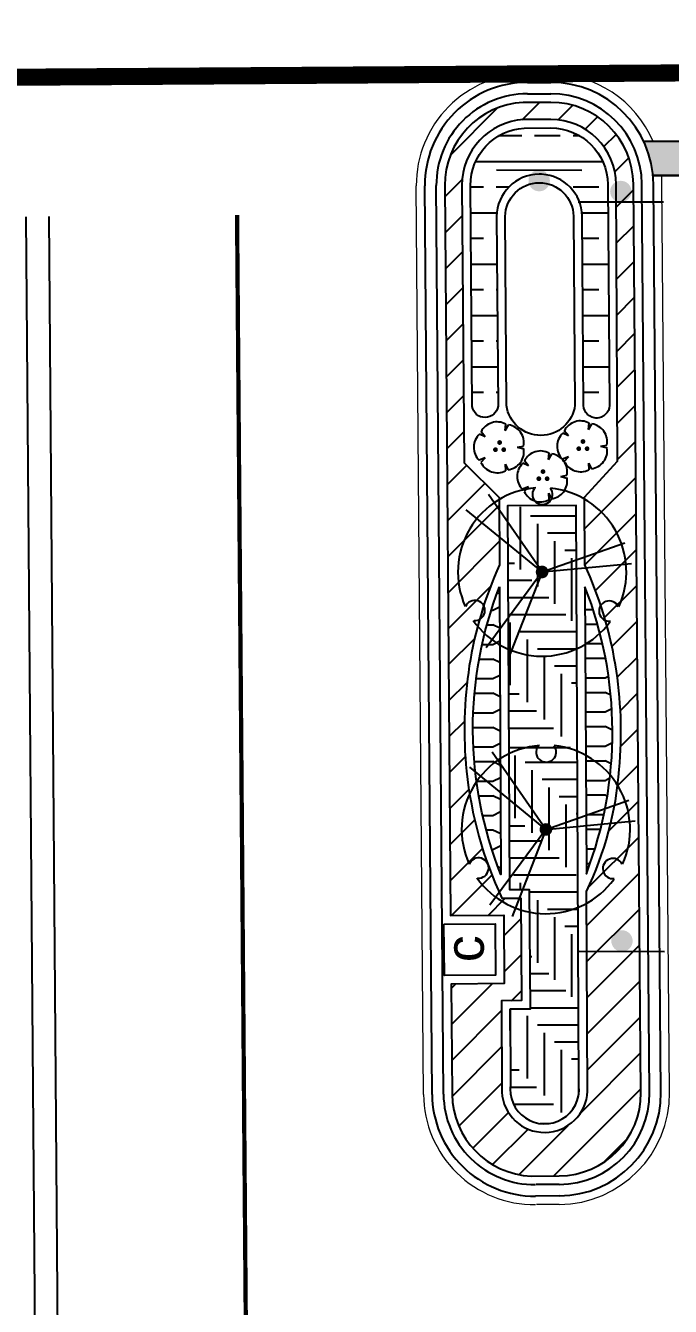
# Model space of a CAD drawing. Header units: feet. Extents: x 919634 to 928945, y 707022 to 708026.
# Drawn here: x 920559.7 to 920597.4, y 707526.4 to 707601.3 of the extents above; entities that cross this region are included whole.
import ezdxf

# ---------------------------------------------------------------- set-up
doc = ezdxf.new("R2010")
doc.units = ezdxf.units.FT
doc.header["$LTSCALE"] = 20
doc.header["$MEASUREMENT"] = 0
doc.linetypes.add('PHANTOM2', pattern=[1.25, 0.625, -0.125, 0.125, -0.125, 0.125, -0.125])
doc.layers.add('-u-site-propline', color=7, linetype='PHANTOM2', true_color=0xd10000)
for name, color, linetype in [('-u-site-xref', 7, 'Continuous'), ('L-002', 15, 'Continuous'), ('LK-SHRB-035M', 4, 'Continuous'), ('LK-SHRB-TRNK', 3, 'Continuous'), ('LK-TREE-013M', 6, 'Continuous'), ('LK-TREE-035M', 123, 'Continuous'), ('LK-TREE-050M', 2, 'Continuous'), ('LK-TREE-TRNK', 32, 'Continuous'), ('LP-PATT-GRND', 251, 'Continuous'), ('LP-PATT-SHAR', 4, 'Continuous'), ('LP-SHAR-BRDR-CONT', 123, 'Continuous'), ('LP-SHRB', 7, 'Continuous'), ('LP-TREE', 15, 'Continuous'), ('Site Plan$0$SP-SIGNAGE', 4, 'Continuous')]:
    doc.layers.add(name, color=color, linetype=linetype)
for name, color, linetype, lineweight in [('Site Plan$0$SP-CALL BOX', 4, 'Continuous', 25), ('Site Plan$0$SP-CURB', 3, 'Continuous', 25), ('Site Plan$0$SP-PAVEMENT MARKINGS', 252, 'Continuous', 30), ('Site Plan$0$SP-PAVEMENT MARKINGS-YELLOW', 252, 'Continuous', 18)]:
    doc.layers.add(name, color=color, linetype=linetype, lineweight=lineweight)
doc.layers.get('-u-site-xref').off()
doc.styles.add('Site Plan$0$U-30E', font='arial.ttf', dxfattribs={"height": 3})

# ---------------------------------------------------------------- blocks, each defined once
blk = doc.blocks.new('Site Plan')
at = {"layer": 'Site Plan$0$SP-PAVEMENT MARKINGS'}
h = blk.add_hatch(color=256, dxfattribs=at)
h.dxf.hatch_style = 1
edge = h.paths.add_edge_path()
edge.add_line((920604.907, 707594.614), (920595.809, 707594.559))
edge.add_arc((920590.373, 707592.02), 6, 5.18273, 25.03232, ccw=False)
edge.add_line((920596.348, 707592.562), (920616.388, 707592.683))
edge.add_line((920616.388, 707592.683), (920616.376, 707594.683))
edge.add_line((920616.376, 707594.683), (920604.907, 707594.614))
at = {"layer": 'Site Plan$0$SP-SIGNAGE'}
h = blk.add_hatch(color=256, dxfattribs=at)
edge = h.paths.add_edge_path()
edge.add_arc((920589.694, 707592.27), 0.625, 539.83436, 899.83436)
h = blk.add_hatch(color=256, dxfattribs=at)
edge = h.paths.add_edge_path()
edge.add_arc((920594.468, 707591.636), 0.625, 359.83436, 719.83436)
h = blk.add_hatch(color=256, dxfattribs=at)
edge = h.paths.add_edge_path()
edge.add_arc((920594.537, 707547.796), 0.625, 359.83436, 719.83436)
at = {"layer": 'Site Plan$0$SP-CALL BOX', "extrusion": (1.88713e-08, 1.57369e-09, 1), "elevation": 0.019}
blk.add_lwpolyline([(920584.125, 707548.775), (920587.125, 707548.797), (920587.147, 707545.797), (920584.147, 707545.775)], close=True, dxfattribs=at)
at = {"layer": 'Site Plan$0$SP-CURB'}
for p, q in [((920589, 707598.019), (920590.367, 707598.02)), ((920589.001, 707597.349), (920590.367, 707597.35)), ((920596.148, 707538.921), (920595.703, 707592.065)), ((920596.818, 707538.926), (920596.373, 707592.07)), ((920583.426, 707538.824), (920583.006, 707591.971)), ((920584.096, 707538.829), (920583.676, 707591.977)), ((920560.282, 707515.098), (920559.69, 707590.159)), ((920561.612, 707515.108), (920561.02, 707590.169)), ((920590.867, 707532.883), (920589.474, 707532.871)), ((920590.861, 707533.553), (920589.521, 707533.542))]:
    blk.add_line(p, q, dxfattribs=at)
for centre, radius, start, end in [((920589.006, 707592.019), 6, 90.06143, 180.45203), ((920589.006, 707592.019), 5.33, 90.06143, 180.45203), ((920590.373, 707592.02), 6, 0.48015, 90.06143), ((920590.373, 707592.02), 5.33, 0.48015, 90.06143), ((920590.818, 707538.883), 5.33, 270.46369, 0.41458), ((920590.818, 707538.883), 6, 270.46369, 0.41458), ((920589.426, 707538.871), 6, 180.45203, 270.46369), ((920589.426, 707538.871), 5.33, 180.45203, 270.46369)]:
    blk.add_arc(centre, radius, start, end, dxfattribs=at)
at = {"layer": 'Site Plan$0$SP-PAVEMENT MARKINGS'}
for p, q in [((920616.376, 707594.683, 0), (920595.809, 707594.559, 0)), ((920616.388, 707592.683, 0), (920596.348, 707592.562, 0))]:
    blk.add_line(p, q, dxfattribs=at)
at = {"layer": 'Site Plan$0$SP-PAVEMENT MARKINGS', "const_width": 0.25, "elevation": 0}
blk.add_lwpolyline([(920572.612, 707515.195), (920572.02, 707590.256)], dxfattribs=at)
at = {"layer": 'Site Plan$0$SP-PAVEMENT MARKINGS-YELLOW'}
for p, q in [((920588.999, 707598.519, 0), (920590.366, 707598.52, 0)), ((920597.318, 707538.93, 0), (920596.873, 707592.075, 0)), ((920582.926, 707538.82, 0), (920582.506, 707591.967, 0)), ((920596.818, 707538.926, 0), (920596.818, 707538.926, 0)), ((920590.871, 707532.383, 0), (920589.531, 707532.372, 0))]:
    blk.add_line(p, q, dxfattribs=at)
for centre, start, end in [((920589.006, 707592.019, 0), 90.06143, 180.45203), ((920590.373, 707592.02, 0), 23.02222, 90.06143), ((920590.373, 707592.02, 0), 0.48015, 4.80989), ((920590.818, 707538.883, 0), 270.46369, 0.41944), ((920589.426, 707538.871, 0), 180.45203, 270.46369)]:
    blk.add_arc(centre, 6.5, start, end, dxfattribs=at)
at = {"layer": 'Site Plan$0$SP-SIGNAGE'}
for p, q in [((920587.199, 707592.902, 0), (920592.194, 707592.888, 0)), ((920596.964, 707591.004, 0), (920591.968, 707591.018, 0)), ((920597.033, 707547.164, 0), (920592.038, 707547.178, 0))]:
    blk.add_line(p, q, dxfattribs=at)
at = {"layer": 'Site Plan$0$SP-CALL BOX', "insert": (920585.346, 707547.338, 0), "char_height": 2.25, "attachment_point": 5, "rotation": 90.06143, "style": 'Site Plan$0$U-30E'}
blk.add_mtext_dynamic_manual_height_columns('c', width=3.47424, gutter_width=675, heights=[0], dxfattribs=at)
blk = doc.blocks.new('SHRUB-LRG-421')
at = {"layer": 'LK-SHRB-035M'}
for p, q in [((-0.285, 0.2), (-0.399, 0.253)), ((-0.285, 0.2), (-0.368, 0.3)), ((0.107, 0.327), (0.123, 0.452)), ((0.107, 0.327), (0.177, 0.438)), ((0.349, -0.006), (0.473, 0.018)), ((-0.285, -0.212), (-0.406, -0.26)), ((-0.285, -0.212), (-0.371, -0.304)), ((0.349, -0.006), (0.476, -0.038)), ((0.107, -0.339), (0.168, -0.449)), ((0.107, -0.339), (0.116, -0.469))]:
    blk.add_line(p, q, dxfattribs=at)
for centre, start, end in [((-0.157, -0.007), 132.9041, 225.4676), ((-0.05, 0.141), 60.9041, 153.4676), ((0.124, 0.086), 348.9041, 81.4676), ((0.125, -0.096), 276.9041, 9.4676), ((-0.048, -0.154), 204.9041, 297.4676)]:
    blk.add_arc(centre, 0.355, start, end, dxfattribs=at)
at = {"layer": 'LK-SHRB-TRNK', "const_width": 0.0469}
for points in [[(-0.024, 0.089, 1), (0.023, 0.089, 1)], [(-0.106, -0.053, 1), (-0.059, -0.053, 1)], [(0.058, -0.053, 1), (0.105, -0.053, 1)]]:
    blk.add_lwpolyline(points, format="xyb", close=True, dxfattribs=at)
blk = doc.blocks.new('TREE-DCID-003')
at = {"layer": 'LK-TREE-013M'}
for q in [(-0.3184, 0.4595), (0.4914, 0.1734), (-0.3323, -0.4497)]:
    blk.add_line((0, 0), q, dxfattribs=at)
at = {"layer": 'LK-TREE-035M'}
for q in [(-0.4516, 0.3697), (-0.2009, -0.5161), (0.5298, 0.0507)]:
    blk.add_line((0, 0), q, dxfattribs=at)
at = {"layer": 'LK-TREE-050M'}
for centre, radius, start, end in [((0, 0), 0.5, 94.34979, 204.19748), ((0.0019, 0.4604), 0.06, 145.56171, 37.37413), ((0, 0), 0.5, 335.66073, 84.36193), ((-0.3996, -0.2286), 0.06, 265.56171, 157.37413), ((0.3978, -0.2318), 0.06, 25.56171, 277.37413), ((0, 0), 0.5, 215.05802, 323.97953)]:
    blk.add_arc(centre, radius, start, end, dxfattribs=at)
at = {"layer": 'LK-TREE-TRNK', "const_width": 0.0375}
blk.add_lwpolyline([(-0.0188, 0, 1), (0.0187, 0, 1)], format="xyb", close=True, dxfattribs=at)

msp = doc.modelspace()

# ---------------------------------------------------------------- block references
at = {"layer": '-u-site-xref'}
msp.add_blockref('Site Plan', (0, 0), dxfattribs=at)

# ---------------------------------------------------------------- next in the draw order: hatches: boundary and pattern name
at = {"layer": 'LP-PATT-GRND'}
h = msp.add_hatch(dxfattribs=at)
h.set_pattern_fill('ANSI31', color=256, scale=12)
h.set_pattern_definition([(45, (920584.1764, 707534.0397), (-1.06066, 1.06066), [])])
edge = h.paths.add_edge_path()
edge.add_line((920584.176, 707591.981), (920584.513, 707549.278))
edge.add_line((920584.513, 707549.278), (920587.622, 707549.3))
edge.add_line((920587.622, 707549.3), (920587.651, 707545.301))
edge.add_line((920587.651, 707545.301), (920584.545, 707545.278))
edge.add_line((920584.545, 707545.278), (920584.596, 707538.833))
edge.add_arc((920589.437, 707538.877), 4.842, 180.52021, 267.61951)
edge.add_line((920589.236, 707534.04), (920590.857, 707534.053))
edge.add_arc((920590.818, 707538.883), 4.83, 270.46393, 360.41151)
edge.add_line((920595.648, 707538.917), (920595.203, 707592.061))
edge.add_arc((920590.373, 707592.02), 4.83, 0.48015, 90.04992)
edge.add_line((920590.369, 707596.85), (920588.76, 707596.842))
edge.add_arc((920589.006, 707592.019), 4.829, 92.91274, 180.45541)
edge = h.paths.add_edge_path(flags=16)
edge.add_line((920585.176, 707591.989), (920585.304, 707575.771))
edge.add_line((920585.304, 707575.771), (920587.346, 707573.737))
edge.add_line((920587.346, 707573.737), (920587.366, 707569.796))
edge.add_arc((920608.784, 707560.201), 23.469, 155.86995, 186.06047)
edge.add_arc((920608.232, 707560.063), 22.905, 185.86113, 205.22929)
edge.add_line((920587.512, 707550.3), (920588.614, 707550.308))
edge.add_line((920588.614, 707550.308), (920588.658, 707544.308))
edge.add_line((920588.658, 707544.308), (920587.495, 707544.295))
edge.add_line((920587.495, 707544.295), (920587.501, 707538.96))
edge.add_arc((920590.013, 707539.115), 2.517, 183.54111, 357.45707)
edge.add_line((920592.527, 707539.004), (920592.463, 707550.697))
edge.add_arc((920574.667, 707559.278), 19.756, 334.25698, 355.80072)
edge.add_arc((920570.867, 707560.051), 23.608, 354.60422, 384.4021)
edge.add_line((920592.366, 707569.805), (920592.346, 707573.762))
edge.add_line((920592.346, 707573.762), (920594.282, 707575.854))
edge.add_line((920594.282, 707575.854), (920594.203, 707592.052))
edge.add_arc((920590.373, 707592.02), 3.83, 0.48015, 90.02045)
edge.add_line((920590.372, 707595.85), (920588.789, 707595.842))
edge.add_arc((920589.006, 707592.019), 3.829, 93.23549, 180.45583)
h = msp.add_hatch(dxfattribs=at)
h.set_pattern_fill('ANSI33', color=256, scale=12, angle=135)
h.set_pattern_definition([(180, (920585.6764, 707578.385), (-2e-16, -3), []), (180, (920584.1764, 707579.885), (-2e-16, -3), [1.5, -0.75])])
edge = h.paths.add_edge_path()
edge.add_arc((920586.531, 707579.174), 0.76, 188.20395, 352.7001, ccw=False)
edge.add_line((920585.778, 707579.065), (920585.676, 707591.993))
edge.add_arc((920589.006, 707592.019), 3.329, 93.44902, 180.45611, ccw=False)
edge.add_line((920588.805, 707595.342), (920590.373, 707595.35))
edge.add_arc((920590.373, 707592.02), 3.33, 0.48015, 90.00096, ccw=False)
edge.add_line((920593.703, 707592.048), (920593.811, 707579.119))
edge.add_arc((920593.048, 707579.149), 0.764, 183.07256, 357.76125, ccw=False)
edge.add_line((920592.285, 707579.108), (920592.204, 707590.199))
edge.add_arc((920589.705, 707590.145), 2.5, 1.21898, 87.08939)
edge.add_line((920589.832, 707592.643), (920589.686, 707592.641))
edge.add_arc((920589.697, 707590.149), 2.493, 90.26862, 179.45682)
edge.add_line((920587.204, 707590.172), (920587.285, 707579.077))
at = {"layer": 'LP-PATT-SHAR'}
h = msp.add_hatch(dxfattribs=at)
h.set_pattern_fill('LAFX-A220-HBDASH', color=256, scale=22, pattern_type=2)
h.set_pattern_definition([(0, (920603.574, 707528.878), (0, 22), [3.667, -18.333]), (0, (920602.573, 707529.878), (0, 22), [3.667, -18.333]), (0, (920601.573, 707530.878), (0, 22), [3.667, -18.333]), (0, (920600.573, 707531.878), (0, 22), [3.667, -18.333]), (0, (920599.573, 707532.878), (0, 22), [3.667, -18.333]), (0, (920606.174, 707533.646), (0, 22), [3.667, -18.333]), (0, (920598.573, 707533.878), (0, 22), [3.667, -18.333]), (0, (920605.174, 707534.645), (0, 22), [3.667, -18.333]), (0, (920597.573, 707534.878), (0, 22), [3.667, -18.333]), (0, (920604.174, 707535.646), (0, 22), [3.667, -18.333]), (0, (920596.573, 707535.878), (0, 22), [3.667, -18.333]), (0, (920603.174, 707536.646), (0, 22), [3.667, -18.333]), (0, (920595.573, 707536.878), (0, 22), [3.667, -18.333]), (0, (920602.174, 707537.646), (0, 22), [3.667, -18.333]), (0, (920594.574, 707537.878), (0, 22), [3.667, -18.333]), (0, (920608.849, 707538.237), (0, 22), [3.667, -18.333]), (0, (920601.174, 707538.646), (0, 22), [3.667, -18.333]), (0, (920593.573, 707538.878), (0, 22), [3.667, -18.333]), (0, (920607.849, 707539.237), (0, 22), [3.667, -18.333]), (0, (920600.174, 707539.646), (0, 22), [3.667, -18.333]), (0, (920592.574, 707539.878), (0, 22), [3.667, -18.333]), (0, (920606.849, 707540.237), (0, 22), [3.667, -18.333]), (0, (920599.174, 707540.646), (0, 22), [3.667, -18.333]), (0, (920591.573, 707540.878), (0, 22), [3.667, -18.333]), (0, (920605.849, 707541.237), (0, 22), [3.667, -18.333]), (0, (920598.174, 707541.646), (0, 22), [3.667, -18.333]), (0, (920590.573, 707541.878), (0, 22), [3.667, -18.333]), (0, (920604.849, 707542.237), (0, 22), [3.667, -18.333]), (0, (920597.174, 707542.646), (0, 22), [3.667, -18.333]), (0, (920589.573, 707542.878), (0, 22), [3.667, -18.333]), (0, (920603.849, 707543.237), (0, 22), [3.667, -18.333]), (0, (920596.174, 707543.646), (0, 22), [3.667, -18.333]), (0, (920588.573, 707543.878), (0, 22), [3.667, -18.333]), (0, (920602.849, 707544.237), (0, 22), [3.667, -18.333]), (0, (920595.174, 707544.646), (0, 22), [3.667, -18.333]), (0, (920587.573, 707544.878), (0, 22), [3.667, -18.333]), (0, (920601.849, 707545.237), (0, 22), [3.667, -18.333]), (0, (920594.174, 707545.645), (0, 22), [3.667, -18.333]), (0, (920586.573, 707545.878), (0, 22), [3.667, -18.333]), (0, (920600.849, 707546.237), (0, 22), [3.667, -18.333]), (0, (920593.174, 707546.646), (0, 22), [3.667, -18.333]), (0, (920585.573, 707546.878), (0, 22), [3.667, -18.333]), (0, (920599.849, 707547.237), (0, 22), [3.667, -18.333]), (0, (920592.174, 707547.646), (0, 22), [3.667, -18.333]), (0, (920584.573, 707547.878), (0, 22), [3.667, -18.333]), (0, (920598.849, 707548.237), (0, 22), [3.667, -18.333]), (0, (920591.174, 707548.646), (0, 22), [3.667, -18.333]), (0, (920583.574, 707548.878), (0, 22), [3.667, -18.333]), (0, (920597.849, 707549.237), (0, 22), [3.667, -18.333]), (0, (920590.174, 707549.646), (0, 22), [3.667, -18.333]), (0, (920582.573, 707549.74), (0, 22), [3.667, -18.333]), (0, (920596.849, 707550.237), (0, 22), [3.667, -18.333]), (0, (920589.174, 707550.646), (0, 22), [3.667, -18.333]), (0, (920595.849, 707551.237), (0, 22), [3.667, -18.333]), (0, (920588.174, 707551.646), (0, 22), [3.667, -18.333]), (0, (920594.849, 707552.237), (0, 22), [3.667, -18.333]), (0, (920587.174, 707552.646), (0, 22), [3.667, -18.333]), (0, (920593.849, 707553.237), (0, 22), [3.667, -18.333]), (0, (920586.174, 707553.646), (0, 22), [3.667, -18.333]), (0, (920592.849, 707554.237), (0, 22), [3.667, -18.333]), (0, (920585.174, 707554.508), (0, 22), [3.667, -18.333]), (0, (920591.849, 707555.237), (0, 22), [3.667, -18.333]), (0, (920590.849, 707556.237), (0, 22), [3.667, -18.333]), (0, (920589.849, 707557.237), (0, 22), [3.667, -18.333]), (0, (920588.849, 707558.237), (0, 22), [3.667, -18.333]), (0, (920587.849, 707559.1), (0, 22), [3.667, -18.333]), (90, (920609.265, 707534.1), (-22, 1e-15), [3.667, -18.333]), (90, (920608.265, 707535.1), (-22, 1e-15), [3.667, -18.333]), (90, (920607.265, 707536.1), (-22, 1e-15), [3.667, -18.333]), (90, (920606.59, 707529.508), (-22, 1e-15), [3.667, -18.333]), (90, (920606.265, 707537.1), (-22, 1e-15), [3.667, -18.333]), (90, (920605.59, 707530.508), (-22, 1e-15), [3.667, -18.333]), (90, (920605.265, 707538.1), (-22, 1e-15), [3.667, -18.333]), (90, (920604.59, 707531.508), (-22, 1e-15), [3.667, -18.333]), (90, (920604.265, 707539.1), (-22, 1e-15), [3.667, -18.333]), (90, (920603.99, 707524.74), (-22, 1e-15), [3.667, -18.3333]), (90, (920603.59, 707532.508), (-22, 1e-15), [3.667, -18.333]), (90, (920603.265, 707540.1), (-22, 1e-15), [3.667, -18.333]), (90, (920602.99, 707525.74), (-22, 1e-15), [3.667, -18.333]), (90, (920602.59, 707533.508), (-22, 1e-15), [3.667, -18.333]), (90, (920602.265, 707541.1), (-22, 1e-15), [3.667, -18.333]), (90, (920601.99, 707526.74), (-22, 1e-15), [3.667, -18.333]), (90, (920601.59, 707534.508), (-22, 1e-15), [3.667, -18.333]), (90, (920601.265, 707542.1), (-22, 1e-15), [3.667, -18.333]), (90, (920600.99, 707527.74), (-22, 1e-15), [3.667, -18.333]), (90, (920600.59, 707535.508), (-22, 1e-15), [3.667, -18.333]), (90, (920600.265, 707543.1), (-22, 1e-15), [3.667, -18.333]), (90, (920599.99, 707528.74), (-22, 1e-15), [3.667, -18.333]), (90, (920599.59, 707536.508), (-22, 1e-15), [3.667, -18.333]), (90, (920599.265, 707544.1), (-22, 1e-15), [3.667, -18.333]), (90, (920598.99, 707529.74), (-22, 1e-15), [3.667, -18.333]), (90, (920598.59, 707537.508), (-22, 1e-15), [3.667, -18.333]), (90, (920598.265, 707545.1), (-22, 1e-15), [3.667, -18.333]), (90, (920597.99, 707530.74), (-22, 1e-15), [3.667, -18.333]), (90, (920597.59, 707538.508), (-22, 1e-15), [3.667, -18.333]), (90, (920597.265, 707546.1), (-22, 1e-15), [3.667, -18.333]), (90, (920596.99, 707531.74), (-22, 1e-15), [3.667, -18.333]), (90, (920596.59, 707539.508), (-22, 1e-15), [3.667, -18.333]), (90, (920596.265, 707547.1), (-22, 1e-15), [3.667, -18.333]), (90, (920595.99, 707532.74), (-22, 1e-15), [3.667, -18.333]), (90, (920595.59, 707540.508), (-22, 1e-15), [3.667, -18.333]), (90, (920595.265, 707548.1), (-22, 1e-15), [3.667, -18.333]), (90, (920594.99, 707533.74), (-22, 1e-15), [3.667, -18.333]), (90, (920594.59, 707541.508), (-22, 1e-15), [3.667, -18.333]), (90, (920594.265, 707549.1), (-22, 1e-15), [3.667, -18.333]), (90, (920593.99, 707534.74), (-22, 1e-15), [3.667, -18.333]), (90, (920593.59, 707542.508), (-22, 1e-15), [3.667, -18.333]), (90, (920593.265, 707550.1), (-22, 1e-15), [3.667, -18.333]), (90, (920592.99, 707535.74), (-22, 1e-15), [3.667, -18.333]), (90, (920592.59, 707543.508), (-22, 1e-15), [3.667, -18.333]), (90, (920592.265, 707551.1), (-22, 1e-15), [3.667, -18.333]), (90, (920591.99, 707536.74), (-22, 1e-15), [3.667, -18.333]), (90, (920591.59, 707544.508), (-22, 1e-15), [3.667, -18.333]), (90, (920591.265, 707552.1), (-22, 1e-15), [3.667, -18.333]), (90, (920590.99, 707537.74), (-22, 1e-15), [3.667, -18.333]), (90, (920590.59, 707545.508), (-22, 1e-15), [3.667, -18.333]), (90, (920590.265, 707553.1), (-22, 1e-15), [3.667, -18.333]), (90, (920589.99, 707538.74), (-22, 1e-15), [3.667, -18.333]), (90, (920589.59, 707546.508), (-22, 1e-15), [3.667, -18.333]), (90, (920589.265, 707554.1), (-22, 1e-15), [3.667, -18.333]), (90, (920588.99, 707539.74), (-22, 1e-15), [3.667, -18.333]), (90, (920588.59, 707547.508), (-22, 1e-15), [3.667, -18.333]), (90, (920588.265, 707554.962), (-22, 1e-15), [3.667, -18.333]), (90, (920587.99, 707540.74), (-22, 1e-15), [3.667, -18.333]), (90, (920587.59, 707548.508), (-22, 1e-15), [3.667, -18.333]), (90, (920586.99, 707541.74), (-22, 1e-15), [3.667, -18.333]), (90, (920586.59, 707549.508), (-22, 1e-15), [3.667, -18.333]), (90, (920585.99, 707542.74), (-22, 1e-15), [3.667, -18.333]), (90, (920585.59, 707550.37), (-22, 1e-15), [3.667, -18.333]), (90, (920584.99, 707543.74), (-22, 1e-15), [3.667, -18.333]), (90, (920583.99, 707544.74), (-22, 1e-15), [3.667, -18.333]), (90, (920582.99, 707545.603), (-22, 1e-15), [3.667, -18.333])])
edge = h.paths.add_edge_path()
edge.add_arc((920590.013, 707539.115), 2.017, 171.24411, 365.53187)
edge.add_line((920592.02, 707539.31), (920591.849, 707573.26))
edge.add_line((920591.849, 707573.26), (920587.849, 707573.24))
edge.add_line((920587.849, 707573.24), (920587.962, 707550.803))
edge.add_line((920587.962, 707550.803), (920589.111, 707550.811))
edge.add_line((920589.111, 707550.811), (920589.162, 707543.812))
edge.add_line((920589.162, 707543.812), (920587.998, 707543.806))
edge.add_line((920587.998, 707543.806), (920588.02, 707539.422))
h = msp.add_hatch(dxfattribs=at)
h.set_pattern_fill('LAFX-A440-EMERALD', color=256, scale=6, pattern_type=2)
h.set_pattern_definition([(0, (920585.8164, 707553.112), (0, 6), [1.1429, -4.8571]), (0, (920588.388, 707553.112), (0, 6), [2, -4]), (0, (920588.388, 707555.112), (0, 6), [2, -4]), (0, (920585.8164, 707556.255), (0, 6), [1.1429, -4.8571]), (0, (920588.388, 707556.255), (0, 6), [2, -4]), (0, (920588.388, 707557.112), (0, 6), [2, -4]), (0, (920585.8164, 707552.255), (0, 6), [1.1429, -4.8571]), (0, (920588.388, 707552.255), (0, 6), [2, -4]), (0, (920585.8164, 707554.255), (0, 6), [1.1429, -4.8571]), (0, (920588.388, 707554.255), (0, 6), [2, -4]), (0, (920585.8164, 707555.112), (0, 6), [1.1429, -4.8571]), (0, (920585.8164, 707557.112), (0, 6), [1.1429, -4.8571]), (26.2477, (920590.387824, 707556.254796), (-389.91368655, -192.1754063), [0.92382, -447.19231]), (26.565, (920590.6735, 707555.6834), (6, 6), [1.2778, -12.1387]), (26.565, (920586.9593, 707555.112), (6, 6), [1.2778, -12.1387]), (26.565, (920590.6735, 707553.6833), (6, 6), [1.2778, -12.1387]), (26.565, (920590.6735, 707551.6833), (6, 6), [1.2778, -12.1387]), (26.565, (920586.9593, 707553.112), (6, 6), [1.2778, -12.1387]), (26.565, (920586.9593, 707557.112), (6, 6), [1.2778, -12.1387]), (27.3496, (920590.38782, 707554.25476), (-12.000026, -5.9999535), [0.93282, -194.96513]), (27.907, (920587.61642, 707552.70334), (-11.9989735, -6.002058), [0.87294, -114.53938]), (28.43, (920590.38782, 707552.25476), (-78.0094397, -41.982504), [0.94218, -162.82596]), (29.055, (920587.6164, 707554.68334), (-11.999984, -6.000038), [0.8825, -60.8913]), (30.1775, (920587.61642, 707556.66334), (-185.9925792, -108.0128801), [0.89238, -297.54362]), (149.8228, (920588.38784, 707552.25476), (-185.9931471, 108.0119023), [0.89238, -297.54363]), (150.9455, (920588.38784, 707554.25476), (-12.000016, 5.999973), [0.8825, -60.8913]), (151.5695, (920591.21642, 707556.66334), (-78.0091044, 41.983127), [0.94218, -162.82596]), (152.0932, (920588.38784, 707556.2548), (-11.9990064, 6.001992), [0.87294, -114.53939]), (152.6499, (920591.21642, 707554.68334), (-11.9999772, 6.0000512), [0.93282, -194.96512]), (153.435, (920591.8164, 707557.112), (6, -6), [1.2778, -12.1387]), (153.435, (920591.8164, 707555.112), (6, -6), [1.2778, -12.1387]), (153.435, (920588.102, 707555.6834), (6, -6), [1.2778, -12.1387]), (153.435, (920591.8164, 707553.112), (6, -6), [1.2778, -12.1387]), (153.435, (920588.102, 707551.6833), (6, -6), [1.2778, -12.1387]), (153.435, (920588.102, 707553.6833), (6, -6), [1.2778, -12.1387]), (153.7518, (920591.216424, 707552.703336), (-389.91208997, 192.17864565), [0.92382, -447.19231])])
edge = h.paths.add_edge_path()
edge.add_line((920587.373, 707568.515), (920587.458, 707551.683))
edge.add_arc((920608.766, 707560.207), 22.949, 158.77656, 201.8025, ccw=False)
h = msp.add_hatch(dxfattribs=at)
h.set_pattern_fill('LAFX-A440-EMERALD', color=256, scale=6, pattern_type=2)
h.set_pattern_definition([(0, (920592.373, 707553.16), (0, 6), [1.1429, -4.8571]), (0, (920594.944, 707553.16), (0, 6), [2, -4]), (0, (920594.944, 707555.16), (0, 6), [2, -4]), (0, (920592.373, 707556.3026), (0, 6), [1.1429, -4.8571]), (0, (920594.944, 707556.3026), (0, 6), [2, -4]), (0, (920594.944, 707557.16), (0, 6), [2, -4]), (0, (920592.373, 707552.3026), (0, 6), [1.1429, -4.8571]), (0, (920594.944, 707552.3026), (0, 6), [2, -4]), (0, (920592.373, 707554.3026), (0, 6), [1.1429, -4.8571]), (0, (920594.944, 707554.3026), (0, 6), [2, -4]), (0, (920592.373, 707555.16), (0, 6), [1.1429, -4.8571]), (0, (920592.373, 707557.16), (0, 6), [1.1429, -4.8571]), (26.2477, (920596.94418, 707556.3026), (-389.91368655, -192.1754063), [0.92382, -447.19231]), (26.565, (920597.23, 707555.7312), (6, 6), [1.2778, -12.1387]), (26.565, (920593.5157, 707555.1597), (6, 6), [1.2778, -12.1387]), (26.565, (920597.23, 707553.731), (6, 6), [1.2778, -12.1387]), (26.565, (920597.23, 707551.7311), (6, 6), [1.2778, -12.1387]), (26.565, (920593.5157, 707553.1597), (6, 6), [1.2778, -12.1387]), (26.565, (920593.5157, 707557.1597), (6, 6), [1.2778, -12.1387]), (27.3496, (920596.94418, 707554.30256), (-12.000026, -5.9999535), [0.93282, -194.96513]), (27.907, (920594.17278, 707552.75114), (-11.9989735, -6.002058), [0.87294, -114.53938]), (28.43, (920596.94418, 707552.30257), (-78.0094397, -41.982504), [0.94218, -162.82596]), (29.055, (920594.1728, 707554.73114), (-11.999984, -6.000038), [0.8825, -60.8913]), (30.1775, (920594.17278, 707556.71114), (-185.9925792, -108.0128801), [0.89238, -297.54362]), (149.8228, (920594.9442, 707552.30257), (-185.9931471, 108.0119023), [0.89238, -297.54363]), (150.9455, (920594.9442, 707554.30256), (-12.000016, 5.999973), [0.8825, -60.8913]), (151.5695, (920597.77278, 707556.71114), (-78.0091044, 41.983127), [0.94218, -162.82596]), (152.0932, (920594.9442, 707556.3026), (-11.9990064, 6.001992), [0.87294, -114.53939]), (152.6499, (920597.77278, 707554.73114), (-11.9999772, 6.0000512), [0.93282, -194.96512]), (153.435, (920598.3728, 707557.1597), (6, -6), [1.2778, -12.1387]), (153.435, (920598.3728, 707555.1597), (6, -6), [1.2778, -12.1387]), (153.435, (920594.6585, 707555.7312), (6, -6), [1.2778, -12.1387]), (153.435, (920598.3728, 707553.1597), (6, -6), [1.2778, -12.1387]), (153.435, (920594.6585, 707551.7311), (6, -6), [1.2778, -12.1387]), (153.435, (920594.6585, 707553.731), (6, -6), [1.2778, -12.1387]), (153.7518, (920597.77278, 707552.75114), (-389.91208997, 192.17864565), [0.92382, -447.19231])])
edge = h.paths.add_edge_path()
edge.add_line((920592.373, 707568.504), (920592.458, 707551.731))
edge.add_arc((920570.725, 707560.008), 23.255, 339.15039, 381.42867)

# ---------------------------------------------------------------- next in the draw order: linework, layer by layer
at = {"layer": '-u-site-propline', "const_width": 1}
msp.add_lwpolyline([(920947, 707545.92), (920946.201, 707600.835), (920548.473, 707598.249), (920114.576, 707595.417), (920115.105, 707522.895), (920102.967, 707404.748), (920105.543, 707051.813), (920991.697, 707057.367), (920991.473, 707093.125), (921085.439, 707093.799), (921082.202, 707546.78)], close=True, dxfattribs=at)
at = {"layer": 'L-002'}
for points in [[(920584.176, 707591.981), (920584.513, 707549.278), (920587.622, 707549.3), (920587.651, 707545.301), (920584.545, 707545.278), (920584.596, 707538.833, 0.399462), (920589.236, 707534.04), (920590.857, 707534.053, 0.413946), (920595.648, 707538.917), (920595.203, 707592.061, 0.412016), (920590.369, 707596.85), (920588.76, 707596.842, 0.401707)], [(920587.285, 707579.077, -0.873095), (920585.778, 707579.065), (920585.676, 707591.993, -0.398995), (920588.805, 707595.342), (920590.373, 707595.35, -0.411766), (920593.703, 707592.048), (920593.811, 707579.119, -0.954692), (920592.285, 707579.108), (920592.204, 707590.199, 0.393257), (920589.832, 707592.643), (920589.686, 707592.641, 0.41007), (920587.204, 707590.172)], [(920587.785, 707579.111), (920587.705, 707590.171, -0.982284), (920591.704, 707590.191), (920591.785, 707579.135, -0.879372)]]:
    msp.add_lwpolyline(points, format="xyb", close=True, dxfattribs=at)
at = {"layer": 'L-002', "elevation": 0}
msp.add_lwpolyline([(920585.176, 707591.989), (920585.304, 707575.771), (920587.346, 707573.737), (920587.366, 707569.796, 0.132498), (920585.447, 707557.724, 0.084711), (920587.512, 707550.3), (920588.614, 707550.308), (920588.658, 707544.308), (920587.495, 707544.295), (920587.501, 707538.96, 0.948268), (920592.527, 707539.004), (920592.463, 707550.697, 0.09428), (920594.371, 707557.831, 0.130755), (920592.366, 707569.805), (920592.346, 707573.762), (920594.282, 707575.854), (920594.203, 707592.052, 0.411866), (920590.372, 707595.85), (920588.789, 707595.842, 0.400074)], format="xyb", close=True, dxfattribs=at)
at = {"layer": 'LP-SHAR-BRDR-CONT'}
for points in [[(920588.02, 707539.422, 1.133158), (920592.02, 707539.31), (920591.849, 707573.26), (920587.849, 707573.24), (920587.962, 707550.803), (920589.111, 707550.811), (920589.162, 707543.812), (920587.998, 707543.806)], [(920587.373, 707568.515), (920587.458, 707551.683, -0.189973)], [(920592.373, 707568.504), (920592.458, 707551.731, 0.186595)]]:
    msp.add_lwpolyline(points, format="xyb", close=True, dxfattribs=at)

# ---------------------------------------------------------------- next in the draw order: block references
at = {"layer": 'LP-SHRB', "xscale": 2.960220199269134, "yscale": 2.960220199269134, "zscale": 2.960220199269134}
for p in [(920587.379, 707576.689), (920592.253, 707576.747), (920589.917, 707574.988)]:
    msp.add_blockref('SHRUB-LRG-421', p, dxfattribs=at)
at = {"layer": 'LP-TREE', "xscale": 9.855894546090255, "yscale": 9.855894546090255, "zscale": 15.03416260495856}
for p in [(920589.865, 707569.379, 0), (920590.086, 707554.317)]:
    msp.add_blockref('TREE-DCID-003', p, dxfattribs=at)

doc.saveas('drawing.dxf')
